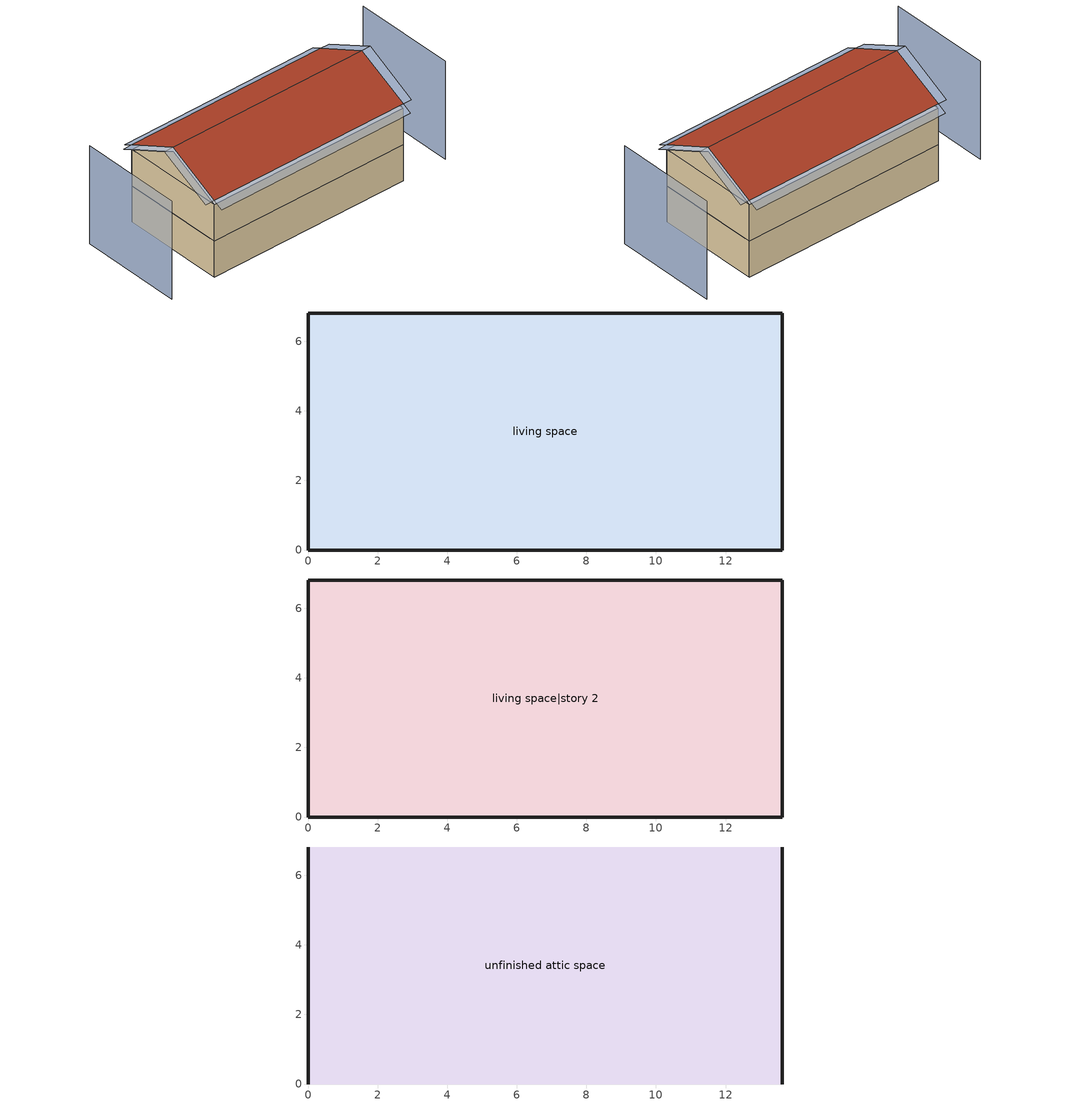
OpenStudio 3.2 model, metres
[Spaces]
living space
 floor foundation: 0,0 0,6.82 13.63,6.82 13.63,0 z0
 wall outside: 0,6.82 0,0 13.63,0 13.63,6.82 0,6.82 z0:2.44
living space|story 2
 floor to living space: 0,0 0,6.82 13.63,6.82 13.63,0 z2.44
 wall outside: 0,6.82 0,0 13.63,0 13.63,6.82 0,6.82 z2.44:4.88
unfinished attic space
 floor to living space|story 2: 0,6.82 13.63,6.82 13.63,0 0,0 z4.88
 wall outside: 0,3.41,6.58 0,6.82,4.88 0,0,4.88; 13.63,3.41,6.58 13.63,0,4.88 13.63,6.82,4.88
 roof outside: 13.63,3.41,6.89 0,3.41,6.89 0,0,5.18 13.63,0,5.18; 0,3.41,6.89 13.63,3.41,6.89 13.63,6.82,5.18 0,6.82,5.18
shading: -3.05,6.82 -3.05,0 / 16.68,0 16.68,6.82 z0:6.58; -0.61,6.82,5.18 -0.61,3.41,6.89 0,3.41,6.89 0,6.82,5.18; 14.24,3.41,6.89 14.24,6.82,5.18 13.63,6.82,5.18 13.63,3.41,6.89; 13.63,7.43,4.88 0,7.43,4.88 0,6.82,5.18 13.63,6.82,5.18; 14.24,0,5.18 14.24,3.41,6.89 13.63,3.41,6.89 13.63,0,5.18; -0.61,3.41,6.89 -0.61,0,5.18 0,0,5.18 0,3.41,6.89; 0,-0.61,4.88 13.63,-0.61,4.88 13.63,0,5.18 0,0,5.18
[Site]
Denver Intl Ap_CO_USA: Latitude {deg}=39.83; Longitude {deg}=-104.65; Time Zone {hr}=-7; Elevation {m}=1650
[ClimateZones]
Climate Zone Institution Name 1=Building America; Climate Zone Document Year 1=0; Climate Zone Value 1=Cold
[Site:WaterMainsTemperature]
Calculation Method=Correlation; Annual Average Outdoor Air Temperature {C}=10.8753; Maximum Difference In Monthly Average Outdoor Air Temperatures {deltaC}=23.1524
[Site:GroundTemperature:Deep]
10.8753, 10.8753, 10.8753, 10.8753, 10.8753, 10.8753, 10.8753, 10.8753, 10.8753, 10.8753, 10.8753, 10.8753
[Building]
Building 1: North Axis {deg}=180; Standards Number of Stories=2; Standards Number of Above Ground Stories=2; Standards Building Type=singlefamilydetached; Standards Number of Living Units=1
[ThermalZone] Use Ideal Air Loads=No
living zone; unfinished attic zone
[Sizing:Zone] Zone Cooling Design Supply Air Temperature Input Method=SupplyAirTemperature; Zone Cooling Design Supply Air Temperature {C}=14; Zone Cooling Design Supply Air Temperature Difference {deltaC}=11.11; Zone Heating Design Supply Air Temperature Input Method=SupplyAirTemperature; Zone Heating Design Supply Air Temperature {C}=40; Zone Heating Design Supply Air Temperature Difference {deltaC}=11.11; Zone Cooling Design Supply Air Humidity Ratio {kg-H2O/kg-air}=0.0085; Zone Heating Design Supply Air Humidity Ratio {kg-H2O/kg-air}=0.008; Cooling Design Air Flow Method=DesignDay; Heating Design Air Flow Method=DesignDay; Account for Dedicated Outdoor Air System=No; Dedicated Outdoor Air System Control Strategy=NeutralSupplyAir; Dedicated Outdoor Air Low Setpoint Temperature for Design {C}=autosize; Dedicated Outdoor Air High Setpoint Temperature for Design {C}=autosize
living zone; unfinished attic zone
[Zone equipment]
living zone: res room ac zone ptac
[Space]
Name | Space Type | Thermal Zone | Building Unit
living space; living space|story 2 | Space Type 1 | living zone | unit 1
unfinished attic space | Space Type 2 | unfinished attic zone
[SpaceType]
Name | Standards Space Type
Space Type 1 | living
Space Type 2 | unfinished attic
[BuildingUnit]
unit 1: Building Unit Type=Residential
[External:File]
8760.csv: File=8760.csv
[People:Definition] Number of People Calculation Method=People; Number of People {people}=1.32; Fraction Radiant=0.319734; Sensible Heat Fraction=0.573; Carbon Dioxide Generation Rate {m3/s-W}=0; Enable ASHRAE 55 Comfort Warnings=No; Mean Radiant Temperature Calculation Type=ZoneAveraged
res occupants|living space; res occupants|living space|story 2
[People] Number of People Schedule=occupants; Activity Level Schedule=res occupants activity schedule; Multiplier=1
Name | People Definition | Space or SpaceType
res occupants|living space | res occupants|living space | living space
res occupants|living space|story 2 | res occupants|living space|story 2 | living space|story 2
[Coil:Cooling:DX:SingleSpeed]
res room ac cooling coil: Availability Schedule=Always On Discrete; Rated Total Cooling Capacity {W}=autosize; Rated Sensible Heat Ratio=0.65; Rated COP {W/W}=2.46644; Rated Air Flow Rate {m3/s}=autosize; Rated Evaporator Fan Power Per Volume Flow Rate {W/(m3/s)}=773.3; Total Cooling Capacity Function of Temperature Curve=RoomAC-Cap-fT; Total Cooling Capacity Function of Flow Fraction Curve=RoomAC-Cap-fFF; Energy Input Ratio Function of Temperature Curve=RoomAC-EIR-fT; Energy Input Ratio Function of Flow Fraction Curve=RoomAC-EIR-fFF; Part Load Fraction Correlation Curve=RoomAC-PLF-fPLR; Minimum Outdoor Dry-Bulb Temperature for Compressor Operation {C}=-25; Condenser Type=AirCooled; Evaporative Condenser Effectiveness=0.9; Evaporative Condenser Air Flow Rate {m3/s}=Autosize; Evaporative Condenser Pump Rated Power Consumption {W}=Autosize; Crankcase Heater Capacity {W}=0; Maximum Outdoor Dry-Bulb Temperature for Crankcase Heater Operation {C}=10; Basin Heater Capacity {W/K}=0; Basin Heater Setpoint Temperature {C}=2
[Fan:OnOff]
res room ac living zone clg supply fan: Availability Schedule=Always On Discrete; Fan Total Efficiency=1; Pressure Rise {Pa}=0; Maximum Flow Rate {m3/s}=autosize; Motor Efficiency=1; Motor In Airstream Fraction=0; Fan Power Ratio Function of Speed Ratio Curve=Fan On Off Power Curve; Fan Efficiency Ratio Function of Speed Ratio Curve=Fan On Off Efficiency Curve
[Coil:Heating:Electric]
res room ac always off heating coil: Availability Schedule=Always Off Discrete
[ZoneHVAC:PackagedTerminalAirConditioner]
res room ac zone ptac: Availability Schedule=Always On Discrete; Supply Air Flow Rate During Cooling Operation {m3/s}=Autosize; Supply Air Flow Rate During Heating Operation {m3/s}=Autosize; Supply Air Flow Rate When No Cooling or Heating is Needed {m3/s}=Autosize; Outdoor Air Flow Rate During Cooling Operation {m3/s}=Autosize; Outdoor Air Flow Rate During Heating Operation {m3/s}=Autosize; Outdoor Air Flow Rate When No Cooling or Heating is Needed {m3/s}=Autosize; Supply Air Fan=res room ac living zone clg supply fan; Heating Coil=res room ac always off heating coil; Cooling Coil=res room ac cooling coil; Fan Placement=DrawThrough; Supply Air Fan Operating Mode Schedule=Always Off Discrete
[Schedule:File]
occupants: External File=8760.csv; Column Number=1; Rows to Skip at Top=1; Number of Hours of Data=8760; Minutes per Item=60
[Schedule:Constant]
Name | Value
res occupants activity schedule | 112.539
Always On Discrete | 1
Always Off Discrete | 0
[Curve:Biquadratic] Minimum Value of x=0; Maximum Value of x=100; Minimum Value of y=0; Maximum Value of y=100
Name | Coefficient1 Constant | Coefficient2 x | Coefficient3 x**2 | Coefficient4 y | Coefficient5 y**2 | Coefficient6 x*y
RoomAC-Cap-fT | 1.55736 | -0.0744482 | 0.0030986 | 0.00145958 | -4.1148e-05 | -0.000426714
RoomAC-EIR-fT | -0.350448 | 0.11681 | -0.00339951 | -0.00122609 | 0.000600809 | -0.000466884
[Curve:Quadratic] Coefficient3 x**2=0; Minimum Value of x=0; Minimum Curve Output=0
Name | Coefficient1 Constant | Coefficient2 x | Maximum Value of x | Maximum Curve Output
RoomAC-Cap-fFF; RoomAC-EIR-fFF | 1 | 0 | 2 | 2
RoomAC-PLF-fPLR | 0.78 | 0.22 | 1 | 1
[Curve:Exponent]
Fan On Off Power Curve: Coefficient1 Constant=1; Coefficient2 Constant=0; Coefficient3 Constant=0; Minimum Value of x=0; Maximum Value of x=1
[Curve:Cubic]
Fan On Off Efficiency Curve: Coefficient1 Constant=1; Coefficient2 x=0; Coefficient3 x**2=0; Coefficient4 x**3=0; Minimum Value of x=0; Maximum Value of x=1
